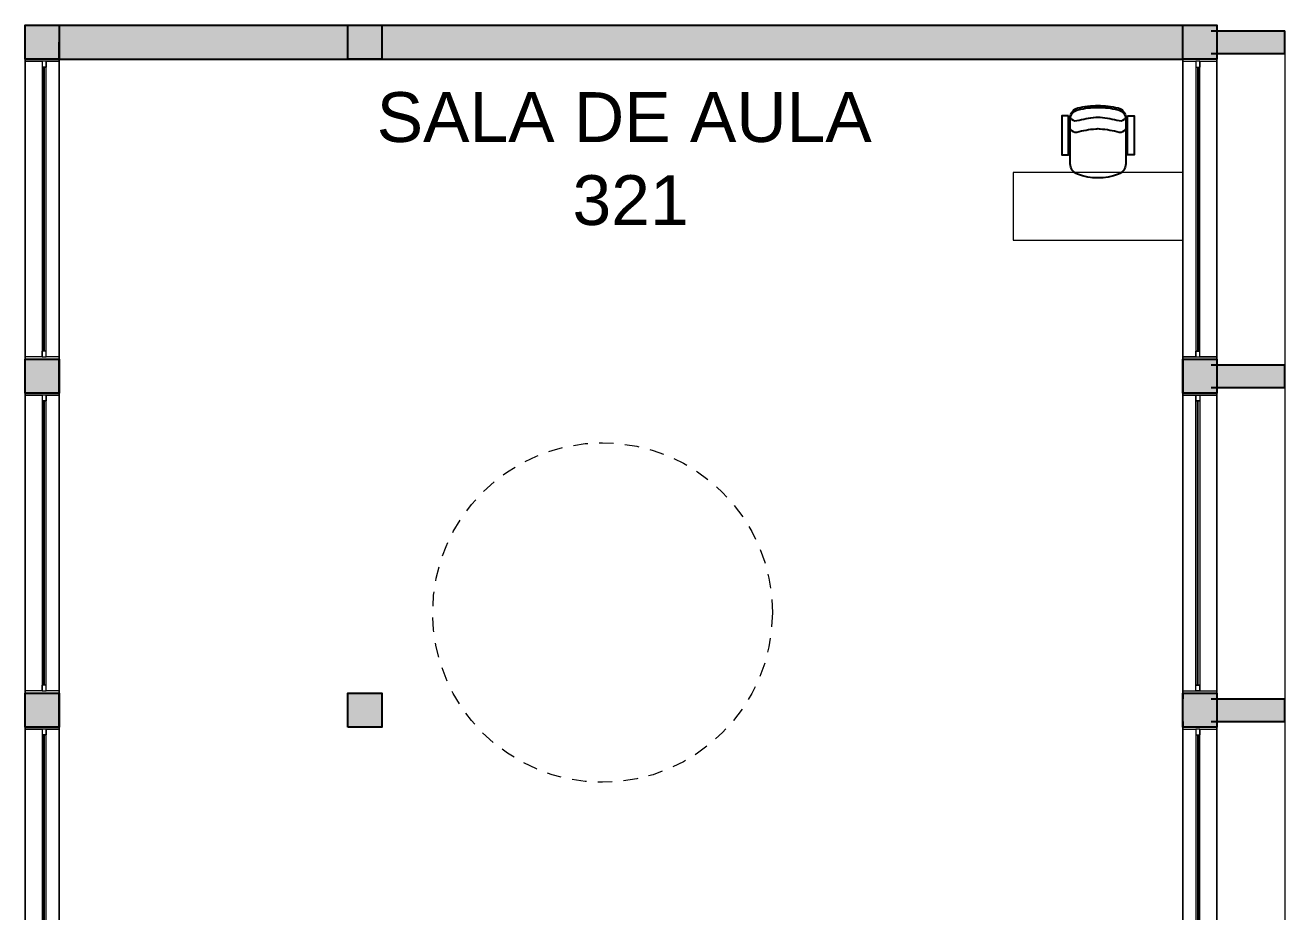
# Model space of a CAD drawing. Header units: metres. Extents: x 512 to 829, y -209 to 245.
# Drawn here: x 766.68 to 777.81, y -23.5 to -15.67 of the extents above; entities that cross this region are included whole.
import ezdxf

# ---------------------------------------------------------------- set-up
doc = ezdxf.new("R2010")
doc.units = ezdxf.units.M
doc.header["$LTSCALE"] = 0.508
doc.set_wipeout_variables(frame=1)
doc.header["$PDSIZE"] = -2
doc.linetypes.add('HIDDEN', pattern=[0.375, 0.25, -0.125])
for name, color, linetype, lineweight in [('AMB-NOVOS', 10, 'Continuous', 15), ('COVID-DISTANCIAMENTO', 253, 'HIDDEN', 5), ('None', 7, 'Continuous', 5), ('NãoImprimir', 7, 'Continuous', 5), ('Peitoris', 2, 'Continuous', 5), ('Telhado-Princ', 7, 'Continuous', 5)]:
    doc.layers.add(name, color=color, linetype=linetype, lineweight=lineweight)
doc.layers.add('ARQ-MOB', color=250, linetype='Continuous')
doc.layers.add('ARQ-MOB-CAD', color=250, linetype='Continuous')

# ---------------------------------------------------------------- blocks, each defined once
blk = doc.blocks.new('Grupo-3207')
at = {"color": 7, "linetype": 'Continuous', "lineweight": 5}
for points in [[(-1.325, 0.15), (-1.30595, 0.15), (-1.30595, -0.15), (-1.325, -0.15)], [(1.30595, 0.15), (1.325, 0.15), (1.325, -0.15), (1.30595, -0.15)]]:
    blk.add_wipeout(points, dxfattribs=at).dxf.layer = 'None'
at = {"layer": 'None', "color": 7, "linetype": 'Continuous', "lineweight": 5}
for points in [[(-1.325, 0.15), (-1.30595, 0.15), (-1.30595, -0.15), (-1.325, -0.15)], [(1.30595, 0.15), (1.325, 0.15), (1.325, -0.15), (1.30595, -0.15)]]:
    blk.add_lwpolyline(points, close=True, dxfattribs=at)
blk = doc.blocks.new('Grupo-3208')
at = {"layer": 'None', "color": 7}
blk.add_blockref('Grupo-3207', (0, 0), dxfattribs=at)
at = {"layer": 'None', "color": 7, "linetype": 'Continuous', "lineweight": 5}
for p, q in [((-1.325, 0.15), (-1.30595, 0.15)), ((-1.30595, 0.15), (-1.30595, -0.15)), ((1.325, 0.15), (1.30595, 0.15)), ((1.30595, 0.15), (1.30595, -0.15)), ((-1.325, -0.15), (-1.30595, -0.15)), ((1.325, -0.15), (1.30595, -0.15))]:
    blk.add_line(p, q, dxfattribs=at)
blk = doc.blocks.new('Grupo-3209')
at = {"layer": 'None', "color": 7, "linetype": 'Continuous', "lineweight": 5}
for p, q in [((-1.30595, 0.034925), (-1.30595, 0)), ((1.30595, 0.034925), (1.30595, 0))]:
    blk.add_line(p, q, dxfattribs=at)
blk = doc.blocks.new('Grupo-3210')
at = {"color": 7, "linetype": 'Continuous', "lineweight": 5}
for points in [[(-1.30595, 0.034925), (-1.25515, 0.034925), (-1.25515, 0), (-1.30595, 0)], [(1.25515, 0.034925), (1.30595, 0.034925), (1.30595, 0), (1.25515, 0)]]:
    blk.add_wipeout(points, dxfattribs=at).dxf.layer = 'None'
at = {"layer": 'None', "color": 7, "linetype": 'Continuous', "lineweight": 5}
for points in [[(-1.30595, 0.034925), (-1.25515, 0.034925), (-1.25515, 0), (-1.30595, 0)], [(1.25515, 0.034925), (1.30595, 0.034925), (1.30595, 0), (1.25515, 0)]]:
    blk.add_lwpolyline(points, close=True, dxfattribs=at)
blk = doc.blocks.new('Grupo-3211')
at = {"layer": 'None', "color": 7}
blk.add_blockref('Grupo-3209', (0, 0), dxfattribs=at)
at = {"color": 7, "linetype": 'Continuous', "lineweight": 5}
blk.add_wipeout([(-1.25515, 0.034925), (1.25515, 0.034925), (1.25515, 0), (-1.25515, 0)], dxfattribs=at).dxf.layer = 'None'
at = {"layer": 'None', "color": 7, "linetype": 'Continuous', "lineweight": 5}
blk.add_lwpolyline([(-1.25515, 0.034925), (1.25515, 0.034925), (1.25515, 0), (-1.25515, 0)], close=True, dxfattribs=at)
at = {"layer": 'None', "color": 7}
blk.add_blockref('Grupo-3210', (0, 0), dxfattribs=at)
at = {"layer": 'None', "color": 7, "linetype": 'Continuous', "lineweight": 5}
for p, q in [((-1.30595, 0.034925), (-1.25515, 0.034925)), ((-1.30595, 0), (-1.25515, 0)), ((-1.25515, 0.034925), (-1.25515, 0)), ((1.30595, 0.034925), (1.25515, 0.034925)), ((1.25515, 0.034925), (1.25515, 0)), ((1.30595, 0), (1.25515, 0))]:
    blk.add_line(p, q, dxfattribs=at)
blk = doc.blocks.new('Grupo-3212')
at = {"color": 7, "linetype": 'Continuous', "lineweight": 9}
blk.add_wipeout([(-1.255, 0.018), (1.255, 0.018), (1.255, 0.017), (-1.255, 0.017)], dxfattribs=at).dxf.layer = 'None'
blk = doc.blocks.new('Grupo-3213')
at = {"layer": 'None', "color": 7}
blk.add_blockref('Grupo-3212', (0, 0), dxfattribs=at)
at = {"layer": 'None', "color": 7, "linetype": 'Continuous', "lineweight": 25}
for p, q in [((-1.255, 0.018), (1.255, 0.018)), ((-1.255, 0.017), (1.255, 0.017))]:
    blk.add_line(p, q, dxfattribs=at)
blk = doc.blocks.new('Grupo-3214')
at = {"layer": 'None', "color": 7, "linetype": 'Continuous', "lineweight": 20}
for p, q in [((1.325, 0.15), (-1.325, 0.15)), ((1.325, -0.15), (-1.325, -0.15))]:
    blk.add_line(p, q, dxfattribs=at)
blk = doc.blocks.new('Window (2D)-279')
at = {"color": 7, "linetype": 'Continuous', "lineweight": 5}
blk.add_wipeout([(-1.325, 0.15), (1.325, 0.15), (1.325, -0.15), (-1.325, -0.15)], dxfattribs=at).dxf.layer = 'None'
at = {"layer": 'None', "color": 7}
blk.add_blockref('Grupo-3208', (0, 0), dxfattribs=at)
at = {"layer": 'None', "color": 7, "linetype": 'Continuous', "lineweight": 5}
for p, q in [((-1.325, 0.15), (1.325, 0.15)), ((-1.325, -0.15), (1.325, -0.15))]:
    blk.add_line(p, q, dxfattribs=at)
at = {"layer": 'NãoImprimir', "linetype": 'Continuous'}
for p in [(-1.325, 0), (1.325, 0)]:
    blk.add_point(p, dxfattribs=at)
at = {"layer": 'Peitoris'}
blk.add_blockref('Grupo-3211', (0, 0), dxfattribs=at)
blk.add_blockref('Grupo-3213', (0, 0), dxfattribs=at)
at = {"layer": 'Telhado-Princ'}
blk.add_blockref('Grupo-3214', (0, 0), dxfattribs=at)
blk = doc.blocks.new('Grupo-3215')
at = {"color": 7, "linetype": 'Continuous', "lineweight": 5}
for points in [[(-1.325, 0.15), (-1.30595, 0.15), (-1.30595, -0.15), (-1.325, -0.15)], [(1.30595, 0.15), (1.325, 0.15), (1.325, -0.15), (1.30595, -0.15)]]:
    blk.add_wipeout(points, dxfattribs=at).dxf.layer = 'None'
at = {"layer": 'None', "color": 7, "linetype": 'Continuous', "lineweight": 5}
for points in [[(-1.325, 0.15), (-1.30595, 0.15), (-1.30595, -0.15), (-1.325, -0.15)], [(1.30595, 0.15), (1.325, 0.15), (1.325, -0.15), (1.30595, -0.15)]]:
    blk.add_lwpolyline(points, close=True, dxfattribs=at)
blk = doc.blocks.new('Grupo-3216')
at = {"layer": 'None', "color": 7}
blk.add_blockref('Grupo-3215', (0, 0), dxfattribs=at)
at = {"layer": 'None', "color": 7, "linetype": 'Continuous', "lineweight": 5}
for p, q in [((-1.325, 0.15), (-1.30595, 0.15)), ((-1.30595, 0.15), (-1.30595, -0.15)), ((1.325, 0.15), (1.30595, 0.15)), ((1.30595, 0.15), (1.30595, -0.15)), ((-1.325, -0.15), (-1.30595, -0.15)), ((1.325, -0.15), (1.30595, -0.15))]:
    blk.add_line(p, q, dxfattribs=at)
blk = doc.blocks.new('Grupo-3217')
at = {"layer": 'None', "color": 7, "linetype": 'Continuous', "lineweight": 5}
for p, q in [((-1.30595, 0.034925), (-1.30595, 0)), ((1.30595, 0.034925), (1.30595, 0))]:
    blk.add_line(p, q, dxfattribs=at)
blk = doc.blocks.new('Grupo-3218')
at = {"color": 7, "linetype": 'Continuous', "lineweight": 5}
for points in [[(-1.30595, 0.034925), (-1.25515, 0.034925), (-1.25515, 0), (-1.30595, 0)], [(1.25515, 0.034925), (1.30595, 0.034925), (1.30595, 0), (1.25515, 0)]]:
    blk.add_wipeout(points, dxfattribs=at).dxf.layer = 'None'
at = {"layer": 'None', "color": 7, "linetype": 'Continuous', "lineweight": 5}
for points in [[(-1.30595, 0.034925), (-1.25515, 0.034925), (-1.25515, 0), (-1.30595, 0)], [(1.25515, 0.034925), (1.30595, 0.034925), (1.30595, 0), (1.25515, 0)]]:
    blk.add_lwpolyline(points, close=True, dxfattribs=at)
blk = doc.blocks.new('Grupo-3219')
at = {"layer": 'None', "color": 7}
blk.add_blockref('Grupo-3217', (0, 0), dxfattribs=at)
at = {"color": 7, "linetype": 'Continuous', "lineweight": 5}
blk.add_wipeout([(-1.25515, 0.034925), (1.25515, 0.034925), (1.25515, 0), (-1.25515, 0)], dxfattribs=at).dxf.layer = 'None'
at = {"layer": 'None', "color": 7, "linetype": 'Continuous', "lineweight": 5}
blk.add_lwpolyline([(-1.25515, 0.034925), (1.25515, 0.034925), (1.25515, 0), (-1.25515, 0)], close=True, dxfattribs=at)
at = {"layer": 'None', "color": 7}
blk.add_blockref('Grupo-3218', (0, 0), dxfattribs=at)
at = {"layer": 'None', "color": 7, "linetype": 'Continuous', "lineweight": 5}
for p, q in [((-1.30595, 0.034925), (-1.25515, 0.034925)), ((-1.30595, 0), (-1.25515, 0)), ((-1.25515, 0.034925), (-1.25515, 0)), ((1.30595, 0.034925), (1.25515, 0.034925)), ((1.25515, 0.034925), (1.25515, 0)), ((1.30595, 0), (1.25515, 0))]:
    blk.add_line(p, q, dxfattribs=at)
blk = doc.blocks.new('Grupo-3220')
at = {"color": 7, "linetype": 'Continuous', "lineweight": 9}
blk.add_wipeout([(-1.255, 0.018), (1.255, 0.018), (1.255, 0.017), (-1.255, 0.017)], dxfattribs=at).dxf.layer = 'None'
blk = doc.blocks.new('Grupo-3221')
at = {"layer": 'None', "color": 7}
blk.add_blockref('Grupo-3220', (0, 0), dxfattribs=at)
at = {"layer": 'None', "color": 7, "linetype": 'Continuous', "lineweight": 25}
for p, q in [((-1.255, 0.018), (1.255, 0.018)), ((-1.255, 0.017), (1.255, 0.017))]:
    blk.add_line(p, q, dxfattribs=at)
blk = doc.blocks.new('Grupo-3222')
at = {"layer": 'None', "color": 7, "linetype": 'Continuous', "lineweight": 20}
for p, q in [((1.325, 0.15), (-1.325, 0.15)), ((1.325, -0.15), (-1.325, -0.15))]:
    blk.add_line(p, q, dxfattribs=at)
blk = doc.blocks.new('Window (2D)-280')
at = {"color": 7, "linetype": 'Continuous', "lineweight": 5}
blk.add_wipeout([(-1.325, 0.15), (1.325, 0.15), (1.325, -0.15), (-1.325, -0.15)], dxfattribs=at).dxf.layer = 'None'
at = {"layer": 'None', "color": 7}
blk.add_blockref('Grupo-3216', (0, 0), dxfattribs=at)
at = {"layer": 'None', "color": 7, "linetype": 'Continuous', "lineweight": 5}
for p, q in [((-1.325, 0.15), (1.325, 0.15)), ((-1.325, -0.15), (1.325, -0.15))]:
    blk.add_line(p, q, dxfattribs=at)
at = {"layer": 'NãoImprimir', "linetype": 'Continuous'}
for p in [(-1.325, 0), (1.325, 0)]:
    blk.add_point(p, dxfattribs=at)
at = {"layer": 'Peitoris'}
blk.add_blockref('Grupo-3219', (0, 0), dxfattribs=at)
blk.add_blockref('Grupo-3221', (0, 0), dxfattribs=at)
at = {"layer": 'Telhado-Princ'}
blk.add_blockref('Grupo-3222', (0, 0), dxfattribs=at)
blk = doc.blocks.new('Grupo-3231')
at = {"color": 7, "linetype": 'Continuous', "lineweight": 5}
for points in [[(-1.325, 0.15), (-1.30595, 0.15), (-1.30595, -0.15), (-1.325, -0.15)], [(1.30595, 0.15), (1.325, 0.15), (1.325, -0.15), (1.30595, -0.15)]]:
    blk.add_wipeout(points, dxfattribs=at).dxf.layer = 'None'
at = {"layer": 'None', "color": 7, "linetype": 'Continuous', "lineweight": 5}
for points in [[(-1.325, 0.15), (-1.30595, 0.15), (-1.30595, -0.15), (-1.325, -0.15)], [(1.30595, 0.15), (1.325, 0.15), (1.325, -0.15), (1.30595, -0.15)]]:
    blk.add_lwpolyline(points, close=True, dxfattribs=at)
blk = doc.blocks.new('Grupo-3232')
at = {"layer": 'None', "color": 7}
blk.add_blockref('Grupo-3231', (0, 0), dxfattribs=at)
at = {"layer": 'None', "color": 7, "linetype": 'Continuous', "lineweight": 5}
for p, q in [((-1.325, 0.15), (-1.30595, 0.15)), ((-1.30595, 0.15), (-1.30595, -0.15)), ((1.325, 0.15), (1.30595, 0.15)), ((1.30595, 0.15), (1.30595, -0.15)), ((-1.325, -0.15), (-1.30595, -0.15)), ((1.325, -0.15), (1.30595, -0.15))]:
    blk.add_line(p, q, dxfattribs=at)
blk = doc.blocks.new('Grupo-3233')
at = {"layer": 'None', "color": 7, "linetype": 'Continuous', "lineweight": 5}
for p, q in [((-1.30595, 0.034925), (-1.30595, 0)), ((1.30595, 0.034925), (1.30595, 0))]:
    blk.add_line(p, q, dxfattribs=at)
blk = doc.blocks.new('Grupo-3234')
at = {"color": 7, "linetype": 'Continuous', "lineweight": 5}
for points in [[(-1.30595, 0.034925), (-1.25515, 0.034925), (-1.25515, 0), (-1.30595, 0)], [(1.25515, 0.034925), (1.30595, 0.034925), (1.30595, 0), (1.25515, 0)]]:
    blk.add_wipeout(points, dxfattribs=at).dxf.layer = 'None'
at = {"layer": 'None', "color": 7, "linetype": 'Continuous', "lineweight": 5}
for points in [[(-1.30595, 0.034925), (-1.25515, 0.034925), (-1.25515, 0), (-1.30595, 0)], [(1.25515, 0.034925), (1.30595, 0.034925), (1.30595, 0), (1.25515, 0)]]:
    blk.add_lwpolyline(points, close=True, dxfattribs=at)
blk = doc.blocks.new('Grupo-3235')
at = {"layer": 'None', "color": 7}
blk.add_blockref('Grupo-3233', (0, 0), dxfattribs=at)
at = {"color": 7, "linetype": 'Continuous', "lineweight": 5}
blk.add_wipeout([(-1.25515, 0.034925), (1.25515, 0.034925), (1.25515, 0), (-1.25515, 0)], dxfattribs=at).dxf.layer = 'None'
at = {"layer": 'None', "color": 7, "linetype": 'Continuous', "lineweight": 5}
blk.add_lwpolyline([(-1.25515, 0.034925), (1.25515, 0.034925), (1.25515, 0), (-1.25515, 0)], close=True, dxfattribs=at)
at = {"layer": 'None', "color": 7}
blk.add_blockref('Grupo-3234', (0, 0), dxfattribs=at)
at = {"layer": 'None', "color": 7, "linetype": 'Continuous', "lineweight": 5}
for p, q in [((-1.30595, 0.034925), (-1.25515, 0.034925)), ((-1.30595, 0), (-1.25515, 0)), ((-1.25515, 0.034925), (-1.25515, 0)), ((1.30595, 0.034925), (1.25515, 0.034925)), ((1.25515, 0.034925), (1.25515, 0)), ((1.30595, 0), (1.25515, 0))]:
    blk.add_line(p, q, dxfattribs=at)
blk = doc.blocks.new('Grupo-3236')
at = {"color": 7, "linetype": 'Continuous', "lineweight": 9}
blk.add_wipeout([(-1.255, 0.018), (1.255, 0.018), (1.255, 0.017), (-1.255, 0.017)], dxfattribs=at).dxf.layer = 'None'
blk = doc.blocks.new('Grupo-3237')
at = {"layer": 'None', "color": 7}
blk.add_blockref('Grupo-3236', (0, 0), dxfattribs=at)
at = {"layer": 'None', "color": 7, "linetype": 'Continuous', "lineweight": 25}
for p, q in [((-1.255, 0.018), (1.255, 0.018)), ((-1.255, 0.017), (1.255, 0.017))]:
    blk.add_line(p, q, dxfattribs=at)
blk = doc.blocks.new('Grupo-3238')
at = {"layer": 'None', "color": 7, "linetype": 'Continuous', "lineweight": 20}
for p, q in [((1.325, 0.15), (-1.325, 0.15)), ((1.325, -0.15), (-1.325, -0.15))]:
    blk.add_line(p, q, dxfattribs=at)
blk = doc.blocks.new('Window (2D)-282')
at = {"color": 7, "linetype": 'Continuous', "lineweight": 5}
blk.add_wipeout([(-1.325, 0.15), (1.325, 0.15), (1.325, -0.15), (-1.325, -0.15)], dxfattribs=at).dxf.layer = 'None'
at = {"layer": 'None', "color": 7}
blk.add_blockref('Grupo-3232', (0, 0), dxfattribs=at)
at = {"layer": 'None', "color": 7, "linetype": 'Continuous', "lineweight": 5}
for p, q in [((-1.325, 0.15), (1.325, 0.15)), ((-1.325, -0.15), (1.325, -0.15))]:
    blk.add_line(p, q, dxfattribs=at)
at = {"layer": 'NãoImprimir', "linetype": 'Continuous'}
for p in [(-1.325, 0), (1.325, 0)]:
    blk.add_point(p, dxfattribs=at)
at = {"layer": 'Peitoris'}
blk.add_blockref('Grupo-3235', (0, 0), dxfattribs=at)
blk.add_blockref('Grupo-3237', (0, 0), dxfattribs=at)
at = {"layer": 'Telhado-Princ'}
blk.add_blockref('Grupo-3238', (0, 0), dxfattribs=at)
blk = doc.blocks.new('Grupo-3247')
at = {"color": 7, "linetype": 'Continuous', "lineweight": 5}
for points in [[(-1.325, 0.15), (-1.30595, 0.15), (-1.30595, -0.15), (-1.325, -0.15)], [(1.30595, 0.15), (1.325, 0.15), (1.325, -0.15), (1.30595, -0.15)]]:
    blk.add_wipeout(points, dxfattribs=at).dxf.layer = 'None'
at = {"layer": 'None', "color": 7, "linetype": 'Continuous', "lineweight": 5}
for points in [[(-1.325, 0.15), (-1.30595, 0.15), (-1.30595, -0.15), (-1.325, -0.15)], [(1.30595, 0.15), (1.325, 0.15), (1.325, -0.15), (1.30595, -0.15)]]:
    blk.add_lwpolyline(points, close=True, dxfattribs=at)
blk = doc.blocks.new('Grupo-3248')
at = {"layer": 'None', "color": 7}
blk.add_blockref('Grupo-3247', (0, 0), dxfattribs=at)
at = {"layer": 'None', "color": 7, "linetype": 'Continuous', "lineweight": 5}
for p, q in [((-1.325, 0.15), (-1.30595, 0.15)), ((-1.30595, 0.15), (-1.30595, -0.15)), ((1.325, 0.15), (1.30595, 0.15)), ((1.30595, 0.15), (1.30595, -0.15)), ((-1.325, -0.15), (-1.30595, -0.15)), ((1.325, -0.15), (1.30595, -0.15))]:
    blk.add_line(p, q, dxfattribs=at)
blk = doc.blocks.new('Grupo-3249')
at = {"layer": 'None', "color": 7, "linetype": 'Continuous', "lineweight": 5}
for p, q in [((-1.30595, 0.034925), (-1.30595, 0)), ((1.30595, 0.034925), (1.30595, 0))]:
    blk.add_line(p, q, dxfattribs=at)
blk = doc.blocks.new('Grupo-3250')
at = {"color": 7, "linetype": 'Continuous', "lineweight": 5}
for points in [[(-1.30595, 0.034925), (-1.25515, 0.034925), (-1.25515, 0), (-1.30595, 0)], [(1.25515, 0.034925), (1.30595, 0.034925), (1.30595, 0), (1.25515, 0)]]:
    blk.add_wipeout(points, dxfattribs=at).dxf.layer = 'None'
at = {"layer": 'None', "color": 7, "linetype": 'Continuous', "lineweight": 5}
for points in [[(-1.30595, 0.034925), (-1.25515, 0.034925), (-1.25515, 0), (-1.30595, 0)], [(1.25515, 0.034925), (1.30595, 0.034925), (1.30595, 0), (1.25515, 0)]]:
    blk.add_lwpolyline(points, close=True, dxfattribs=at)
blk = doc.blocks.new('Grupo-3251')
at = {"layer": 'None', "color": 7}
blk.add_blockref('Grupo-3249', (0, 0), dxfattribs=at)
at = {"color": 7, "linetype": 'Continuous', "lineweight": 5}
blk.add_wipeout([(-1.25515, 0.034925), (1.25515, 0.034925), (1.25515, 0), (-1.25515, 0)], dxfattribs=at).dxf.layer = 'None'
at = {"layer": 'None', "color": 7, "linetype": 'Continuous', "lineweight": 5}
blk.add_lwpolyline([(-1.25515, 0.034925), (1.25515, 0.034925), (1.25515, 0), (-1.25515, 0)], close=True, dxfattribs=at)
at = {"layer": 'None', "color": 7}
blk.add_blockref('Grupo-3250', (0, 0), dxfattribs=at)
at = {"layer": 'None', "color": 7, "linetype": 'Continuous', "lineweight": 5}
for p, q in [((-1.30595, 0.034925), (-1.25515, 0.034925)), ((-1.30595, 0), (-1.25515, 0)), ((-1.25515, 0.034925), (-1.25515, 0)), ((1.30595, 0.034925), (1.25515, 0.034925)), ((1.25515, 0.034925), (1.25515, 0)), ((1.30595, 0), (1.25515, 0))]:
    blk.add_line(p, q, dxfattribs=at)
blk = doc.blocks.new('Grupo-3252')
at = {"color": 7, "linetype": 'Continuous', "lineweight": 9}
blk.add_wipeout([(-1.255, 0.018), (1.255, 0.018), (1.255, 0.017), (-1.255, 0.017)], dxfattribs=at).dxf.layer = 'None'
blk = doc.blocks.new('Grupo-3253')
at = {"layer": 'None', "color": 7}
blk.add_blockref('Grupo-3252', (0, 0), dxfattribs=at)
at = {"layer": 'None', "color": 7, "linetype": 'Continuous', "lineweight": 25}
for p, q in [((-1.255, 0.018), (1.255, 0.018)), ((-1.255, 0.017), (1.255, 0.017))]:
    blk.add_line(p, q, dxfattribs=at)
blk = doc.blocks.new('Grupo-3254')
at = {"layer": 'None', "color": 7, "linetype": 'Continuous', "lineweight": 20}
for p, q in [((1.325, 0.15), (-1.325, 0.15)), ((1.325, -0.15), (-1.325, -0.15))]:
    blk.add_line(p, q, dxfattribs=at)
blk = doc.blocks.new('Window (2D)-283')
at = {"color": 7, "linetype": 'Continuous', "lineweight": 5}
blk.add_wipeout([(-1.325, 0.15), (1.325, 0.15), (1.325, -0.15), (-1.325, -0.15)], dxfattribs=at).dxf.layer = 'None'
at = {"layer": 'None', "color": 7}
blk.add_blockref('Grupo-3248', (0, 0), dxfattribs=at)
at = {"layer": 'None', "color": 7, "linetype": 'Continuous', "lineweight": 5}
for p, q in [((-1.325, 0.15), (1.325, 0.15)), ((-1.325, -0.15), (1.325, -0.15))]:
    blk.add_line(p, q, dxfattribs=at)
at = {"layer": 'NãoImprimir', "linetype": 'Continuous'}
for p in [(-1.325, 0), (1.325, 0)]:
    blk.add_point(p, dxfattribs=at)
at = {"layer": 'Peitoris'}
blk.add_blockref('Grupo-3251', (0, 0), dxfattribs=at)
blk.add_blockref('Grupo-3253', (0, 0), dxfattribs=at)
at = {"layer": 'Telhado-Princ'}
blk.add_blockref('Grupo-3254', (0, 0), dxfattribs=at)
blk = doc.blocks.new('Grupo-3255')
at = {"color": 7, "linetype": 'Continuous', "lineweight": 5}
for points in [[(-1.325, 0.15), (-1.30595, 0.15), (-1.30595, -0.15), (-1.325, -0.15)], [(1.30595, 0.15), (1.325, 0.15), (1.325, -0.15), (1.30595, -0.15)]]:
    blk.add_wipeout(points, dxfattribs=at).dxf.layer = 'None'
at = {"layer": 'None', "color": 7, "linetype": 'Continuous', "lineweight": 5}
for points in [[(-1.325, 0.15), (-1.30595, 0.15), (-1.30595, -0.15), (-1.325, -0.15)], [(1.30595, 0.15), (1.325, 0.15), (1.325, -0.15), (1.30595, -0.15)]]:
    blk.add_lwpolyline(points, close=True, dxfattribs=at)
blk = doc.blocks.new('Grupo-3256')
at = {"layer": 'None', "color": 7}
blk.add_blockref('Grupo-3255', (0, 0), dxfattribs=at)
at = {"layer": 'None', "color": 7, "linetype": 'Continuous', "lineweight": 5}
for p, q in [((-1.325, 0.15), (-1.30595, 0.15)), ((-1.30595, 0.15), (-1.30595, -0.15)), ((1.325, 0.15), (1.30595, 0.15)), ((1.30595, 0.15), (1.30595, -0.15)), ((-1.325, -0.15), (-1.30595, -0.15)), ((1.325, -0.15), (1.30595, -0.15))]:
    blk.add_line(p, q, dxfattribs=at)
blk = doc.blocks.new('Grupo-3257')
at = {"layer": 'None', "color": 7, "linetype": 'Continuous', "lineweight": 5}
for p, q in [((-1.30595, 0.034925), (-1.30595, 0)), ((1.30595, 0.034925), (1.30595, 0))]:
    blk.add_line(p, q, dxfattribs=at)
blk = doc.blocks.new('Grupo-3258')
at = {"color": 7, "linetype": 'Continuous', "lineweight": 5}
for points in [[(-1.30595, 0.034925), (-1.25515, 0.034925), (-1.25515, 0), (-1.30595, 0)], [(1.25515, 0.034925), (1.30595, 0.034925), (1.30595, 0), (1.25515, 0)]]:
    blk.add_wipeout(points, dxfattribs=at).dxf.layer = 'None'
at = {"layer": 'None', "color": 7, "linetype": 'Continuous', "lineweight": 5}
for points in [[(-1.30595, 0.034925), (-1.25515, 0.034925), (-1.25515, 0), (-1.30595, 0)], [(1.25515, 0.034925), (1.30595, 0.034925), (1.30595, 0), (1.25515, 0)]]:
    blk.add_lwpolyline(points, close=True, dxfattribs=at)
blk = doc.blocks.new('Grupo-3259')
at = {"layer": 'None', "color": 7}
blk.add_blockref('Grupo-3257', (0, 0), dxfattribs=at)
at = {"color": 7, "linetype": 'Continuous', "lineweight": 5}
blk.add_wipeout([(-1.25515, 0.034925), (1.25515, 0.034925), (1.25515, 0), (-1.25515, 0)], dxfattribs=at).dxf.layer = 'None'
at = {"layer": 'None', "color": 7, "linetype": 'Continuous', "lineweight": 5}
blk.add_lwpolyline([(-1.25515, 0.034925), (1.25515, 0.034925), (1.25515, 0), (-1.25515, 0)], close=True, dxfattribs=at)
at = {"layer": 'None', "color": 7}
blk.add_blockref('Grupo-3258', (0, 0), dxfattribs=at)
at = {"layer": 'None', "color": 7, "linetype": 'Continuous', "lineweight": 5}
for p, q in [((-1.30595, 0.034925), (-1.25515, 0.034925)), ((-1.30595, 0), (-1.25515, 0)), ((-1.25515, 0.034925), (-1.25515, 0)), ((1.30595, 0.034925), (1.25515, 0.034925)), ((1.25515, 0.034925), (1.25515, 0)), ((1.30595, 0), (1.25515, 0))]:
    blk.add_line(p, q, dxfattribs=at)
blk = doc.blocks.new('Grupo-3260')
at = {"color": 7, "linetype": 'Continuous', "lineweight": 9}
blk.add_wipeout([(-1.255, 0.018), (1.255, 0.018), (1.255, 0.017), (-1.255, 0.017)], dxfattribs=at).dxf.layer = 'None'
blk = doc.blocks.new('Grupo-3261')
at = {"layer": 'None', "color": 7}
blk.add_blockref('Grupo-3260', (0, 0), dxfattribs=at)
at = {"layer": 'None', "color": 7, "linetype": 'Continuous', "lineweight": 25}
for p, q in [((-1.255, 0.018), (1.255, 0.018)), ((-1.255, 0.017), (1.255, 0.017))]:
    blk.add_line(p, q, dxfattribs=at)
blk = doc.blocks.new('Grupo-3262')
at = {"layer": 'None', "color": 7, "linetype": 'Continuous', "lineweight": 20}
for p, q in [((1.325, 0.15), (-1.325, 0.15)), ((1.325, -0.15), (-1.325, -0.15))]:
    blk.add_line(p, q, dxfattribs=at)
blk = doc.blocks.new('Window (2D)-284')
at = {"color": 7, "linetype": 'Continuous', "lineweight": 5}
blk.add_wipeout([(-1.325, 0.15), (1.325, 0.15), (1.325, -0.15), (-1.325, -0.15)], dxfattribs=at).dxf.layer = 'None'
at = {"layer": 'None', "color": 7}
blk.add_blockref('Grupo-3256', (0, 0), dxfattribs=at)
at = {"layer": 'None', "color": 7, "linetype": 'Continuous', "lineweight": 5}
for p, q in [((-1.325, 0.15), (1.325, 0.15)), ((-1.325, -0.15), (1.325, -0.15))]:
    blk.add_line(p, q, dxfattribs=at)
at = {"layer": 'NãoImprimir', "linetype": 'Continuous'}
for p in [(-1.325, 0), (1.325, 0)]:
    blk.add_point(p, dxfattribs=at)
at = {"layer": 'Peitoris'}
blk.add_blockref('Grupo-3259', (0, 0), dxfattribs=at)
blk.add_blockref('Grupo-3261', (0, 0), dxfattribs=at)
at = {"layer": 'Telhado-Princ'}
blk.add_blockref('Grupo-3262', (0, 0), dxfattribs=at)
blk = doc.blocks.new('Grupo-3303')
at = {"color": 7, "linetype": 'Continuous', "lineweight": 5}
for points in [[(-1.325, 0.15), (-1.30595, 0.15), (-1.30595, -0.15), (-1.325, -0.15)], [(1.30595, 0.15), (1.325, 0.15), (1.325, -0.15), (1.30595, -0.15)]]:
    blk.add_wipeout(points, dxfattribs=at).dxf.layer = 'None'
at = {"layer": 'None', "color": 7, "linetype": 'Continuous', "lineweight": 5}
for points in [[(-1.325, 0.15), (-1.30595, 0.15), (-1.30595, -0.15), (-1.325, -0.15)], [(1.30595, 0.15), (1.325, 0.15), (1.325, -0.15), (1.30595, -0.15)]]:
    blk.add_lwpolyline(points, close=True, dxfattribs=at)
blk = doc.blocks.new('Grupo-3304')
at = {"layer": 'None', "color": 7}
blk.add_blockref('Grupo-3303', (0, 0), dxfattribs=at)
at = {"layer": 'None', "color": 7, "linetype": 'Continuous', "lineweight": 5}
for p, q in [((-1.325, 0.15), (-1.30595, 0.15)), ((-1.30595, 0.15), (-1.30595, -0.15)), ((1.325, 0.15), (1.30595, 0.15)), ((1.30595, 0.15), (1.30595, -0.15)), ((-1.325, -0.15), (-1.30595, -0.15)), ((1.325, -0.15), (1.30595, -0.15))]:
    blk.add_line(p, q, dxfattribs=at)
blk = doc.blocks.new('Grupo-3305')
at = {"layer": 'None', "color": 7, "linetype": 'Continuous', "lineweight": 5}
for p, q in [((-1.30595, 0.034925), (-1.30595, 0)), ((1.30595, 0.034925), (1.30595, 0))]:
    blk.add_line(p, q, dxfattribs=at)
blk = doc.blocks.new('Grupo-3306')
at = {"color": 7, "linetype": 'Continuous', "lineweight": 5}
for points in [[(-1.30595, 0.034925), (-1.25515, 0.034925), (-1.25515, 0), (-1.30595, 0)], [(1.25515, 0.034925), (1.30595, 0.034925), (1.30595, 0), (1.25515, 0)]]:
    blk.add_wipeout(points, dxfattribs=at).dxf.layer = 'None'
at = {"layer": 'None', "color": 7, "linetype": 'Continuous', "lineweight": 5}
for points in [[(-1.30595, 0.034925), (-1.25515, 0.034925), (-1.25515, 0), (-1.30595, 0)], [(1.25515, 0.034925), (1.30595, 0.034925), (1.30595, 0), (1.25515, 0)]]:
    blk.add_lwpolyline(points, close=True, dxfattribs=at)
blk = doc.blocks.new('Grupo-3307')
at = {"layer": 'None', "color": 7}
blk.add_blockref('Grupo-3305', (0, 0), dxfattribs=at)
at = {"color": 7, "linetype": 'Continuous', "lineweight": 5}
blk.add_wipeout([(-1.25515, 0.034925), (1.25515, 0.034925), (1.25515, 0), (-1.25515, 0)], dxfattribs=at).dxf.layer = 'None'
at = {"layer": 'None', "color": 7, "linetype": 'Continuous', "lineweight": 5}
blk.add_lwpolyline([(-1.25515, 0.034925), (1.25515, 0.034925), (1.25515, 0), (-1.25515, 0)], close=True, dxfattribs=at)
at = {"layer": 'None', "color": 7}
blk.add_blockref('Grupo-3306', (0, 0), dxfattribs=at)
at = {"layer": 'None', "color": 7, "linetype": 'Continuous', "lineweight": 5}
for p, q in [((-1.30595, 0.034925), (-1.25515, 0.034925)), ((-1.30595, 0), (-1.25515, 0)), ((-1.25515, 0.034925), (-1.25515, 0)), ((1.30595, 0.034925), (1.25515, 0.034925)), ((1.25515, 0.034925), (1.25515, 0)), ((1.30595, 0), (1.25515, 0))]:
    blk.add_line(p, q, dxfattribs=at)
blk = doc.blocks.new('Grupo-3308')
at = {"color": 7, "linetype": 'Continuous', "lineweight": 9}
blk.add_wipeout([(-1.255, 0.018), (1.255, 0.018), (1.255, 0.017), (-1.255, 0.017)], dxfattribs=at).dxf.layer = 'None'
blk = doc.blocks.new('Grupo-3309')
at = {"layer": 'None', "color": 7}
blk.add_blockref('Grupo-3308', (0, 0), dxfattribs=at)
at = {"layer": 'None', "color": 7, "linetype": 'Continuous', "lineweight": 25}
for p, q in [((-1.255, 0.018), (1.255, 0.018)), ((-1.255, 0.017), (1.255, 0.017))]:
    blk.add_line(p, q, dxfattribs=at)
blk = doc.blocks.new('Grupo-3310')
at = {"layer": 'None', "color": 7, "linetype": 'Continuous', "lineweight": 20}
for p, q in [((1.325, 0.15), (-1.325, 0.15)), ((1.325, -0.15), (-1.325, -0.15))]:
    blk.add_line(p, q, dxfattribs=at)
blk = doc.blocks.new('Window (2D)-290')
at = {"color": 7, "linetype": 'Continuous', "lineweight": 5}
blk.add_wipeout([(-1.325, 0.15), (1.325, 0.15), (1.325, -0.15), (-1.325, -0.15)], dxfattribs=at).dxf.layer = 'None'
at = {"layer": 'None', "color": 7}
blk.add_blockref('Grupo-3304', (0, 0), dxfattribs=at)
at = {"layer": 'None', "color": 7, "linetype": 'Continuous', "lineweight": 5}
for p, q in [((-1.325, 0.15), (1.325, 0.15)), ((-1.325, -0.15), (1.325, -0.15))]:
    blk.add_line(p, q, dxfattribs=at)
at = {"layer": 'NãoImprimir', "linetype": 'Continuous'}
for p in [(-1.325, 0), (1.325, 0)]:
    blk.add_point(p, dxfattribs=at)
at = {"layer": 'Peitoris'}
blk.add_blockref('Grupo-3307', (0, 0), dxfattribs=at)
blk.add_blockref('Grupo-3309', (0, 0), dxfattribs=at)
at = {"layer": 'Telhado-Princ'}
blk.add_blockref('Grupo-3310', (0, 0), dxfattribs=at)
blk = doc.blocks.new('Grupo-3367')
at = {"layer": 'None', "linetype": 'Continuous', "lineweight": 0}
for points in [[(50.6, 82.67), (50.6, 82.97), (50.9, 82.97), (50.9, 82.67)], [(53.45, 82.67), (53.45, 82.97), (53.75, 82.97), (53.75, 82.67)], [(60.825, 82.67), (60.825, 82.97), (61.125, 82.97), (61.125, 82.67)]]:
    blk.add_hatch(color=255, dxfattribs=at).paths.add_polyline_path(points)
at = {"layer": 'None', "color": 7, "linetype": 'Continuous', "lineweight": 25}
for points in [[(50.6, 82.67), (50.6, 82.97), (50.9, 82.97), (50.9, 82.67)], [(53.45, 82.67), (53.45, 82.97), (53.75, 82.97), (53.75, 82.67)], [(60.825, 82.67), (60.825, 82.97), (61.125, 82.97), (61.125, 82.67)]]:
    blk.add_lwpolyline(points, close=True, dxfattribs=at)
blk = doc.blocks.new('Grupo-3368')
at = {"layer": 'None', "linetype": 'Continuous', "lineweight": 0}
for points in [[(50.6, 76.77), (50.6, 77.07), (50.9, 77.07), (50.9, 76.77)], [(53.45, 76.77), (53.45, 77.07), (53.75, 77.07), (53.75, 76.77)], [(60.825, 76.77), (60.825, 77.07), (61.125, 77.07), (61.125, 76.77)]]:
    blk.add_hatch(color=255, dxfattribs=at).paths.add_polyline_path(points)
at = {"layer": 'None', "color": 7, "linetype": 'Continuous', "lineweight": 25}
for points in [[(50.6, 76.77), (50.6, 77.07), (50.9, 77.07), (50.9, 76.77)], [(53.45, 76.77), (53.45, 77.07), (53.75, 77.07), (53.75, 76.77)], [(60.825, 76.77), (60.825, 77.07), (61.125, 77.07), (61.125, 76.77)]]:
    blk.add_lwpolyline(points, close=True, dxfattribs=at)
blk = doc.blocks.new('Grupo-3374')
at = {"layer": 'None', "linetype": 'Continuous', "lineweight": 0}
for points in [[(50.6, 79.72), (50.6, 80.02), (50.9, 80.02), (50.9, 79.72)], [(60.825, 79.72), (60.825, 80.02), (61.125, 80.02), (61.125, 79.72)]]:
    blk.add_hatch(color=255, dxfattribs=at).paths.add_polyline_path(points)
at = {"layer": 'None', "color": 7, "linetype": 'Continuous', "lineweight": 25}
for points in [[(50.6, 79.72), (50.6, 80.02), (50.9, 80.02), (50.9, 79.72)], [(60.825, 79.72), (60.825, 80.02), (61.125, 80.02), (61.125, 79.72)]]:
    blk.add_lwpolyline(points, close=True, dxfattribs=at)
blk = doc.blocks.new('Grupo-3158')
at = {"layer": 'None', "linetype": 'Continuous', "lineweight": 0}
for points in [[(30.475, 76.672), (30.475, 76.972), (30.775, 76.972), (30.775, 76.672)], [(33.325, 76.672), (33.325, 76.972), (33.625, 76.972), (33.625, 76.672)], [(40.7, 76.672), (40.7, 76.972), (41, 76.972), (41, 76.672)]]:
    blk.add_hatch(color=255, dxfattribs=at).paths.add_polyline_path(points)
at = {"layer": 'None', "color": 7, "linetype": 'Continuous', "lineweight": 25}
for points in [[(30.475, 76.672), (30.475, 76.972), (30.775, 76.972), (30.775, 76.672)], [(33.325, 76.672), (33.325, 76.972), (33.625, 76.972), (33.625, 76.672)], [(40.7, 76.672), (40.7, 76.972), (41, 76.972), (41, 76.672)]]:
    blk.add_lwpolyline(points, close=True, dxfattribs=at)
blk = doc.blocks.new('35S66S7401')
at = {"layer": 'ARQ-MOB-CAD'}
blk.add_lwpolyline([(-0.18, 0.083, 0.181476), (0.18, 0.083, 0.312558), (0.245, 0.176), (0.245, 0.584, 0.34754), (0.178, 0.669, 0.059745), (0, 0.69, 0.059745), (-0.178, 0.669, 0.34754), (-0.245, 0.584), (-0.245, 0.176, 0.312558)], format="xyb", close=True, dxfattribs=at)
for points in [[(0.245, 0.584, 0.272556), (0.174, 0.653, 0.059776), (0, 0.674, 0.059776), (-0.174, 0.653, 0.272556), (-0.245, 0.584, 0.278118)], [(0.245, 0.584, -0.342833), (0.186, 0.557, 0.037263), (0.02, 0.586, 0.049093), (-0.02, 0.586, 0.037263), (-0.186, 0.557, -0.342833), (-0.245, 0.584)], [(0.245, 0.484, -0.342833), (0.186, 0.456, 0.037263), (0.02, 0.485, 0.049093), (-0.02, 0.485, 0.037263), (-0.186, 0.456, -0.342833), (-0.245, 0.484)]]:
    blk.add_lwpolyline(points, format="xyb", dxfattribs=at)
for points in [[(-0.26, 0.599), (-0.32, 0.599), (-0.32, 0.254), (-0.26, 0.254)], [(0.26, 0.599), (0.32, 0.599), (0.32, 0.254), (0.26, 0.254)]]:
    blk.add_lwpolyline(points, close=True, dxfattribs=at)

msp = doc.modelspace()

# ---------------------------------------------------------------- linework, layer by layer
at = {"layer": 'COVID-DISTANCIAMENTO'}
msp.add_circle((771.7826, -20.8553), 1.5, dxfattribs=at)
at = {"layer": 'None', "color": 7, "linetype": 'Continuous', "lineweight": 25}
for p, q in [((766.7085, -15.6668), (777.2085, -15.6668)), ((777.2085, -15.6668), (777.2085, -15.9668)), ((777.1585, -15.7168), (777.8085, -15.7168)), ((777.8085, -15.9168), (777.8085, -15.7168)), ((766.6835, -15.9668), (766.6835, -15.8168)), ((766.9835, -15.9668), (766.9835, -15.8168)), ((766.9585, -15.9668), (776.9085, -15.9668)), ((777.1585, -15.9168), (777.8085, -15.9168)), ((766.6835, -18.9168), (766.6835, -18.6168)), ((766.9835, -18.9168), (766.9835, -18.6168)), ((776.9085, -18.6168), (776.9085, -18.9168)), ((777.1585, -18.6668), (777.8085, -18.6668)), ((777.2085, -18.6168), (777.2085, -18.9168)), ((777.8085, -18.8668), (777.8085, -18.6668)), ((777.1585, -18.8668), (777.8085, -18.8668)), ((766.6835, -21.8668), (766.6835, -21.5668)), ((766.9835, -21.8668), (766.9835, -21.5668)), ((776.9085, -21.5668), (776.9085, -21.6168)), ((777.2085, -21.5668), (777.2085, -21.8668)), ((777.1585, -21.6168), (777.8085, -21.6168)), ((777.8085, -21.8168), (777.8085, -21.6168)), ((776.9085, -21.8168), (776.9085, -21.8668)), ((777.1585, -21.8168), (777.8085, -21.8168))]:
    msp.add_line(p, q, dxfattribs=at)
at = {"layer": 'None', "color": 7, "linetype": 'Continuous', "lineweight": 5}
for p, q in [((777.8085, -15.9168), (777.8085, -21.6168)), ((777.8085, -21.8168), (777.8085, -24.5668))]:
    msp.add_line(p, q, dxfattribs=at)
at = {"layer": 'None', "color": 250, "linetype": 'Continuous'}
for points in [[(766.9585, -15.9668), (766.7085, -15.6668), (776.9085, -15.9668), (777.2085, -15.6668)], [(777.1585, -15.9168), (777.1585, -15.7168), (777.8085, -15.9168), (777.8085, -15.7168)], [(777.1585, -18.8668), (777.1585, -18.6668), (777.8085, -18.8668), (777.8085, -18.6668)], [(777.1585, -21.8168), (777.1585, -21.6168), (777.8085, -21.8168), (777.8085, -21.6168)]]:
    msp.add_solid(points, dxfattribs=at)
at = {"layer": 'None', "color": 254, "linetype": 'Continuous'}
for points in [[(776.9085, -15.9668), (777.2085, -15.6668), (776.9085, -15.9668), (777.2085, -15.9668)], [(766.9835, -15.9668), (766.6835, -15.9668), (766.9835, -15.8168), (766.6835, -15.8168)], [(766.9835, -18.9168), (766.6835, -18.9168), (766.9835, -18.6168), (766.6835, -18.6168)], [(776.9085, -18.6168), (777.2085, -18.6168), (776.9085, -18.9168), (777.2085, -18.9168)], [(766.9835, -21.8668), (766.6835, -21.8668), (766.9835, -21.5668), (766.6835, -21.5668)], [(776.9085, -21.5668), (777.2085, -21.5668), (776.9085, -21.8668), (777.2085, -21.8668)]]:
    msp.add_solid(points, dxfattribs=at)

# ---------------------------------------------------------------- block references
at = {"layer": 'None', "linetype": 'Continuous', "lineweight": 0, "xscale": -1}
msp.add_blockref('35S66S7401', (776.1585, -17.0668), dxfattribs=at)

# ---------------------------------------------------------------- texts
at = {"layer": 'AMB-NOVOS', "linetype": 'Continuous', "lineweight": 0, "insert": (769.7001, -16.2585), "char_height": 0.44, "attachment_point": 1}
msp.add_mtext_dynamic_manual_height_columns('\\pi0.08758;{\\fArial|b0|i0|c0|p34;SALA DE AULA\\P\\pi1.81726;321}', width=4.521426, gutter_width=1, heights=[0], dxfattribs=at)

# ---------------------------------------------------------------- next in the draw order: block references
at = {"layer": 'None', "color": 7, "xscale": -1}
for name, p, rotation in [('Window (2D)-282', (766.8335, -17.2918), 270), ('Window (2D)-290', (777.0585, -17.2918), 90), ('Window (2D)-280', (766.8335, -20.2418), 270), ('Window (2D)-279', (766.8335, -23.1918), 270), ('Window (2D)-284', (777.0585, -23.1918), 90)]:
    msp.add_blockref(name, p, dxfattribs=dict(at, rotation=rotation))
at = {"layer": 'None', "color": 7, "rotation": 90}
msp.add_blockref('Window (2D)-283', (777.0585, -20.2418), dxfattribs=at)

# ---------------------------------------------------------------- next in the draw order: linework, layer by layer
at = {"layer": 'ARQ-MOB', "linetype": 'Continuous', "lineweight": 0}
msp.add_lwpolyline([(775.4085, -17.5668), (776.9085, -17.5668), (776.9085, -16.9668), (775.4085, -16.9668)], close=True, dxfattribs=at)

# ---------------------------------------------------------------- next in the draw order: block references
at = {"layer": 'None', "color": 7}
for name, p in [('Grupo-3367', (716.0835, -98.6368)), ('Grupo-3374', (716.0835, -98.6368)), ('Grupo-3368', (716.0835, -98.6368)), ('Grupo-3158', (736.2085, -98.5387))]:
    msp.add_blockref(name, p, dxfattribs=at)

doc.saveas('drawing.dxf')
